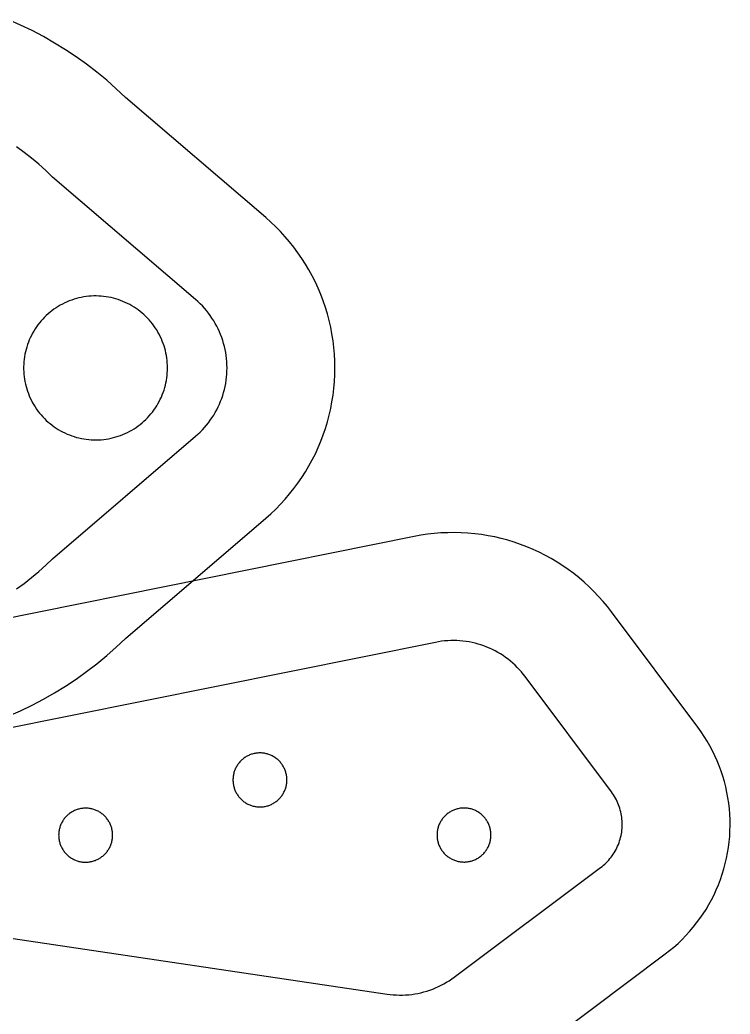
# Model space of a CAD drawing. Header units: millimetres. Extents: x 586 to 986, y -25 to 475.
# Drawn here: x 724.2 to 763.7, y 59.3 to 114.6 of the extents above; entities that cross this region are included whole.
import ezdxf

# ---------------------------------------------------------------- set-up
doc = ezdxf.new("R2010")
doc.units = ezdxf.units.MM
doc.header["$MEASUREMENT"] = 0
doc.layers.add('auxiliares', color=4, linetype='Continuous', true_color=0x00ffff)
doc.layers.add('corte', color=1, linetype='Continuous', true_color=0xff0000)

msp = doc.modelspace()

# ---------------------------------------------------------------- linework, layer by layer
at = {"layer": 'auxiliares'}
for p, q in [((724.257, 114.293), (723.606, 114.582)), ((724.898, 113.983), (724.257, 114.293)), ((725.529, 113.65), (724.898, 113.983)), ((726.147, 113.297), (725.529, 113.65)), ((726.754, 112.923), (726.147, 113.297)), ((727.347, 112.528), (726.754, 112.923)), ((727.927, 112.114), (727.347, 112.528)), ((728.492, 111.68), (727.927, 112.114)), ((729.042, 111.228), (728.492, 111.68)), ((729.577, 110.756), (729.042, 111.228)), ((730.095, 110.267), (729.577, 110.756)), ((737.888, 103.598), (730.095, 110.267)), ((738.172, 103.346), (737.888, 103.598)), ((738.447, 103.085), (738.172, 103.346)), ((738.713, 102.814), (738.447, 103.085)), ((738.97, 102.534), (738.713, 102.814)), ((739.216, 102.246), (738.97, 102.534)), ((739.453, 101.949), (739.216, 102.246)), ((739.679, 101.644), (739.453, 101.949)), ((739.895, 101.331), (739.679, 101.644)), ((740.1, 101.012), (739.895, 101.331)), ((740.293, 100.685), (740.1, 101.012)), ((740.476, 100.352), (740.293, 100.685)), ((740.646, 100.013), (740.476, 100.352)), ((740.805, 99.668), (740.646, 100.013)), ((740.952, 99.318), (740.805, 99.668)), ((741.086, 98.963), (740.952, 99.318)), ((741.209, 98.603), (741.086, 98.963)), ((741.318, 98.24), (741.209, 98.603)), ((741.416, 97.873), (741.318, 98.24)), ((741.5, 97.503), (741.416, 97.873)), ((741.572, 97.13), (741.5, 97.503)), ((741.63, 96.755), (741.572, 97.13)), ((741.676, 96.378), (741.63, 96.755)), ((741.709, 96), (741.676, 96.378)), ((741.729, 95.62), (741.709, 96)), ((741.735, 95.241), (741.729, 95.62)), ((741.729, 94.861), (741.735, 95.241)), ((741.676, 94.104), (741.709, 94.482)), ((741.709, 94.482), (741.729, 94.861)), ((741.63, 93.727), (741.676, 94.104)), ((741.572, 93.352), (741.63, 93.727)), ((741.416, 92.609), (741.5, 92.979)), ((741.5, 92.979), (741.572, 93.352)), ((741.318, 92.242), (741.416, 92.609)), ((741.086, 91.519), (741.209, 91.878)), ((741.209, 91.878), (741.318, 92.242)), ((740.805, 90.814), (740.952, 91.164)), ((740.952, 91.164), (741.086, 91.519)), ((740.646, 90.469), (740.805, 90.814)), ((740.293, 89.797), (740.476, 90.13)), ((740.476, 90.13), (740.646, 90.469)), ((740.1, 89.47), (740.293, 89.797)), ((739.679, 88.838), (739.895, 89.15)), ((739.895, 89.15), (740.1, 89.47)), ((739.216, 88.236), (739.453, 88.533)), ((739.453, 88.533), (739.679, 88.838)), ((738.713, 87.668), (738.97, 87.948)), ((738.97, 87.948), (739.216, 88.236)), ((738.172, 87.135), (738.447, 87.397)), ((738.447, 87.397), (738.713, 87.668)), ((730.095, 80.214), (737.888, 86.884)), ((737.888, 86.884), (738.172, 87.135)), ((746.145, 85.874), (718.705, 80.354)), ((746.514, 85.942), (746.145, 85.874)), ((746.885, 85.997), (746.514, 85.942)), ((747.259, 86.039), (746.885, 85.997)), ((747.633, 86.069), (747.259, 86.039)), ((748.008, 86.086), (747.633, 86.069)), ((748.384, 86.09), (748.008, 86.086)), ((748.759, 86.081), (748.384, 86.09)), ((749.134, 86.059), (748.759, 86.081)), ((749.508, 86.025), (749.134, 86.059)), ((749.881, 85.978), (749.508, 86.025)), ((750.252, 85.918), (749.881, 85.978)), ((750.62, 85.846), (750.252, 85.918)), ((750.986, 85.761), (750.62, 85.846)), ((751.349, 85.663), (750.986, 85.761)), ((751.708, 85.553), (751.349, 85.663)), ((752.063, 85.431), (751.708, 85.553)), ((752.414, 85.297), (752.063, 85.431)), ((752.76, 85.152), (752.414, 85.297)), ((753.101, 84.994), (752.76, 85.152)), ((753.436, 84.825), (753.101, 84.994)), ((753.766, 84.644), (753.436, 84.825)), ((754.089, 84.452), (753.766, 84.644)), ((754.405, 84.25), (754.089, 84.452)), ((754.714, 84.037), (754.405, 84.25)), ((755.016, 83.813), (754.714, 84.037)), ((755.31, 83.579), (755.016, 83.813)), ((755.595, 83.335), (755.31, 83.579)), ((755.873, 83.082), (755.595, 83.335)), ((756.141, 82.819), (755.873, 83.082)), ((756.4, 82.547), (756.141, 82.819)), ((756.65, 82.267), (756.4, 82.547)), ((756.89, 81.978), (756.65, 82.267)), ((757.12, 81.682), (756.89, 81.978)), ((761.918, 75.272), (757.12, 81.682)), ((729.577, 79.725), (730.095, 80.214)), ((729.042, 79.254), (729.577, 79.725)), ((728.492, 78.801), (729.042, 79.254)), ((727.927, 78.368), (728.492, 78.801)), ((726.754, 77.559), (727.347, 77.953)), ((727.347, 77.953), (727.927, 78.368)), ((726.147, 77.185), (726.754, 77.559)), ((724.898, 76.499), (725.529, 76.831)), ((725.529, 76.831), (726.147, 77.185)), ((724.257, 76.189), (724.898, 76.499)), ((723.606, 75.9), (724.257, 76.189)), ((762.098, 75.023), (761.918, 75.272)), ((762.269, 74.768), (762.098, 75.023)), ((762.432, 74.507), (762.269, 74.768)), ((762.585, 74.241), (762.432, 74.507)), ((762.729, 73.97), (762.585, 74.241)), ((762.864, 73.693), (762.729, 73.97)), ((762.99, 73.413), (762.864, 73.693)), ((763.106, 73.128), (762.99, 73.413)), ((763.212, 72.84), (763.106, 73.128)), ((763.308, 72.548), (763.212, 72.84)), ((763.394, 72.253), (763.308, 72.548)), ((763.47, 71.955), (763.394, 72.253)), ((763.536, 71.655), (763.47, 71.955)), ((763.591, 71.353), (763.536, 71.655)), ((763.636, 71.049), (763.591, 71.353)), ((763.671, 70.743), (763.636, 71.049)), ((763.695, 70.437), (763.671, 70.743)), ((763.709, 70.13), (763.695, 70.437)), ((763.705, 69.515), (763.712, 69.823)), ((763.712, 69.823), (763.709, 70.13)), ((763.659, 68.903), (763.688, 69.209)), ((763.688, 69.209), (763.705, 69.515)), ((763.572, 68.294), (763.621, 68.598)), ((763.621, 68.598), (763.659, 68.903)), ((763.443, 67.693), (763.513, 67.993)), ((763.513, 67.993), (763.572, 68.294)), ((763.363, 67.397), (763.443, 67.693)), ((763.174, 66.812), (763.274, 67.103)), ((763.274, 67.103), (763.363, 67.397)), ((762.945, 66.242), (763.064, 66.525)), ((763.064, 66.525), (763.174, 66.812)), ((762.677, 65.688), (762.816, 65.963)), ((762.816, 65.963), (762.945, 66.242)), ((762.373, 65.155), (762.53, 65.419)), ((762.53, 65.419), (762.677, 65.688)), ((761.85, 64.396), (762.033, 64.643)), ((762.033, 64.643), (762.207, 64.896)), ((762.207, 64.896), (762.373, 65.155)), ((761.459, 63.922), (761.658, 64.156)), ((761.658, 64.156), (761.85, 64.396)), ((761.036, 63.475), (761.251, 63.695)), ((761.251, 63.695), (761.459, 63.922)), ((760.348, 62.862), (760.585, 63.059)), ((760.585, 63.059), (760.814, 63.263)), ((760.814, 63.263), (761.036, 63.475)), ((751.968, 56.583), (760.106, 62.674)), ((760.106, 62.674), (760.348, 62.862))]:
    msp.add_line(p, q, dxfattribs=at)
at = {"layer": 'corte', "linetype": 'Continuous', "lineweight": 25}
for p, q in [((724.458, 107.216), (724.036, 107.523)), ((724.869, 106.895), (724.458, 107.216)), ((725.269, 106.559), (724.869, 106.895)), ((725.656, 106.21), (725.269, 106.559)), ((726.032, 105.847), (725.656, 106.21)), ((733.986, 99.04), (726.032, 105.847)), ((726.837, 98.912), (726.711, 98.855)), ((726.965, 98.965), (726.837, 98.912)), ((727.096, 99.013), (726.965, 98.965)), ((727.227, 99.057), (727.096, 99.013)), ((727.36, 99.097), (727.227, 99.057)), ((727.495, 99.131), (727.36, 99.097)), ((727.631, 99.161), (727.495, 99.131)), ((727.767, 99.186), (727.631, 99.161)), ((727.904, 99.207), (727.767, 99.186)), ((728.042, 99.223), (727.904, 99.207)), ((728.181, 99.233), (728.042, 99.223)), ((728.319, 99.239), (728.181, 99.233)), ((728.458, 99.241), (728.319, 99.239)), ((728.597, 99.237), (728.458, 99.241)), ((728.736, 99.229), (728.597, 99.237)), ((728.874, 99.216), (728.736, 99.229)), ((729.012, 99.198), (728.874, 99.216)), ((729.149, 99.175), (729.012, 99.198)), ((729.285, 99.147), (729.149, 99.175)), ((729.42, 99.115), (729.285, 99.147)), ((729.554, 99.078), (729.42, 99.115)), ((729.686, 99.037), (729.554, 99.078)), ((729.817, 98.991), (729.686, 99.037)), ((729.946, 98.94), (729.817, 98.991)), ((730.074, 98.885), (729.946, 98.94)), ((734.115, 98.925), (733.986, 99.04)), ((734.241, 98.806), (734.115, 98.925)), ((726, 98.422), (725.891, 98.336)), ((726.112, 98.504), (726, 98.422)), ((726.227, 98.583), (726.112, 98.504)), ((726.344, 98.657), (726.227, 98.583)), ((726.464, 98.727), (726.344, 98.657)), ((726.586, 98.793), (726.464, 98.727)), ((726.711, 98.855), (726.586, 98.793)), ((730.199, 98.826), (730.074, 98.885)), ((730.323, 98.762), (730.199, 98.826)), ((730.444, 98.694), (730.323, 98.762)), ((730.562, 98.622), (730.444, 98.694)), ((730.678, 98.546), (730.562, 98.622)), ((730.792, 98.465), (730.678, 98.546)), ((730.902, 98.381), (730.792, 98.465)), ((731.01, 98.293), (730.902, 98.381)), ((734.362, 98.683), (734.241, 98.806)), ((734.478, 98.556), (734.362, 98.683)), ((734.59, 98.425), (734.478, 98.556)), ((734.698, 98.29), (734.59, 98.425)), ((725.395, 97.852), (725.306, 97.745)), ((725.487, 97.956), (725.395, 97.852)), ((725.583, 98.056), (725.487, 97.956)), ((725.683, 98.153), (725.583, 98.056)), ((725.785, 98.246), (725.683, 98.153)), ((725.891, 98.336), (725.785, 98.246)), ((731.114, 98.202), (731.01, 98.293)), ((731.215, 98.107), (731.114, 98.202)), ((731.313, 98.008), (731.215, 98.107)), ((731.407, 97.906), (731.313, 98.008)), ((731.498, 97.801), (731.407, 97.906)), ((731.585, 97.693), (731.498, 97.801)), ((734.801, 98.151), (734.698, 98.29)), ((734.899, 98.009), (734.801, 98.151)), ((734.992, 97.864), (734.899, 98.009)), ((735.08, 97.716), (734.992, 97.864)), ((724.989, 97.29), (724.92, 97.169)), ((725.063, 97.408), (724.989, 97.29)), ((725.14, 97.523), (725.063, 97.408)), ((725.221, 97.636), (725.14, 97.523)), ((725.306, 97.745), (725.221, 97.636)), ((731.668, 97.582), (731.585, 97.693)), ((731.748, 97.468), (731.668, 97.582)), ((731.823, 97.351), (731.748, 97.468)), ((731.894, 97.232), (731.823, 97.351)), ((735.163, 97.564), (735.08, 97.716)), ((735.24, 97.41), (735.163, 97.564)), ((735.312, 97.253), (735.24, 97.41)), ((735.379, 97.094), (735.312, 97.253)), ((724.739, 96.794), (724.687, 96.666)), ((724.795, 96.921), (724.739, 96.794)), ((724.856, 97.046), (724.795, 96.921)), ((724.92, 97.169), (724.856, 97.046)), ((731.961, 97.11), (731.894, 97.232)), ((732.024, 96.987), (731.961, 97.11)), ((732.082, 96.861), (732.024, 96.987)), ((732.136, 96.733), (732.082, 96.861)), ((732.186, 96.603), (732.136, 96.733)), ((735.44, 96.933), (735.379, 97.094)), ((735.496, 96.769), (735.44, 96.933)), ((735.546, 96.604), (735.496, 96.769)), ((724.526, 96.134), (724.497, 95.999)), ((724.559, 96.269), (724.526, 96.134)), ((724.597, 96.403), (724.559, 96.269)), ((724.64, 96.535), (724.597, 96.403)), ((724.687, 96.666), (724.64, 96.535)), ((732.231, 96.472), (732.186, 96.603)), ((732.271, 96.339), (732.231, 96.472)), ((732.307, 96.205), (732.271, 96.339)), ((732.338, 96.069), (732.307, 96.205)), ((735.59, 96.437), (735.546, 96.604)), ((735.628, 96.269), (735.59, 96.437)), ((735.661, 96.1), (735.628, 96.269)), ((724.44, 95.586), (724.43, 95.448)), ((724.454, 95.724), (724.44, 95.586)), ((724.473, 95.862), (724.454, 95.724)), ((724.497, 95.999), (724.473, 95.862)), ((732.365, 95.933), (732.338, 96.069)), ((732.386, 95.796), (732.365, 95.933)), ((732.403, 95.658), (732.386, 95.796)), ((732.415, 95.52), (732.403, 95.658)), ((735.688, 95.929), (735.661, 96.1)), ((735.708, 95.758), (735.688, 95.929)), ((735.723, 95.586), (735.708, 95.758)), ((735.732, 95.413), (735.723, 95.586)), ((724.43, 95.448), (724.426, 95.309)), ((724.426, 95.309), (724.426, 95.17)), ((724.426, 95.17), (724.43, 95.031)), ((724.43, 95.031), (724.44, 94.893)), ((732.422, 95.381), (732.415, 95.52)), ((732.415, 94.965), (732.423, 95.103)), ((732.425, 95.242), (732.422, 95.381)), ((732.423, 95.103), (732.425, 95.242)), ((735.723, 94.896), (735.732, 95.068)), ((735.735, 95.241), (735.732, 95.413)), ((735.732, 95.068), (735.735, 95.241)), ((724.44, 94.893), (724.455, 94.755)), ((724.455, 94.755), (724.474, 94.617)), ((724.474, 94.617), (724.498, 94.48)), ((724.498, 94.48), (724.527, 94.345)), ((732.339, 94.415), (732.365, 94.551)), ((732.365, 94.551), (732.387, 94.689)), ((732.387, 94.689), (732.403, 94.826)), ((732.403, 94.826), (732.415, 94.965)), ((735.661, 94.382), (735.688, 94.553)), ((735.688, 94.553), (735.708, 94.724)), ((735.708, 94.724), (735.723, 94.896)), ((724.527, 94.345), (724.56, 94.21)), ((724.56, 94.21), (724.598, 94.076)), ((724.598, 94.076), (724.641, 93.944)), ((724.641, 93.944), (724.688, 93.814)), ((732.187, 93.881), (732.232, 94.013)), ((732.232, 94.013), (732.272, 94.146)), ((732.272, 94.146), (732.308, 94.28)), ((732.308, 94.28), (732.339, 94.415)), ((735.546, 93.878), (735.59, 94.044)), ((735.59, 94.044), (735.628, 94.213)), ((735.628, 94.213), (735.661, 94.382)), ((724.688, 93.814), (724.74, 93.685)), ((724.74, 93.685), (724.796, 93.558)), ((724.796, 93.558), (724.857, 93.433)), ((724.857, 93.433), (724.922, 93.31)), ((731.895, 93.252), (731.962, 93.374)), ((731.962, 93.374), (732.025, 93.498)), ((732.025, 93.498), (732.083, 93.624)), ((732.083, 93.624), (732.137, 93.752)), ((732.137, 93.752), (732.187, 93.881)), ((735.312, 93.229), (735.379, 93.388)), ((735.379, 93.388), (735.44, 93.549)), ((735.44, 93.549), (735.496, 93.712)), ((735.496, 93.712), (735.546, 93.878)), ((724.922, 93.31), (724.991, 93.19)), ((724.991, 93.19), (725.064, 93.072)), ((725.064, 93.072), (725.141, 92.957)), ((725.141, 92.957), (725.223, 92.844)), ((725.223, 92.844), (725.308, 92.734)), ((731.587, 92.791), (731.67, 92.902)), ((731.67, 92.902), (731.749, 93.016)), ((731.749, 93.016), (731.824, 93.133)), ((731.824, 93.133), (731.895, 93.252)), ((735.08, 92.766), (735.163, 92.918)), ((735.163, 92.918), (735.24, 93.072)), ((735.24, 93.072), (735.312, 93.229)), ((725.308, 92.734), (725.397, 92.628)), ((725.397, 92.628), (725.489, 92.524)), ((725.489, 92.524), (725.585, 92.424)), ((725.585, 92.424), (725.685, 92.327)), ((725.685, 92.327), (725.787, 92.234)), ((731.012, 92.19), (731.116, 92.282)), ((731.116, 92.282), (731.217, 92.377)), ((731.217, 92.377), (731.315, 92.475)), ((731.315, 92.475), (731.409, 92.577)), ((731.409, 92.577), (731.5, 92.683)), ((731.5, 92.683), (731.587, 92.791)), ((734.698, 92.192), (734.801, 92.33)), ((734.801, 92.33), (734.899, 92.472)), ((734.899, 92.472), (734.992, 92.618)), ((734.992, 92.618), (735.08, 92.766)), ((725.787, 92.234), (725.893, 92.144)), ((725.893, 92.144), (726.002, 92.058)), ((726.002, 92.058), (726.114, 91.976)), ((726.114, 91.976), (726.229, 91.897)), ((726.229, 91.897), (726.346, 91.823)), ((726.346, 91.823), (726.466, 91.753)), ((726.466, 91.753), (726.589, 91.687)), ((730.202, 91.657), (730.325, 91.721)), ((730.325, 91.721), (730.446, 91.789)), ((730.446, 91.789), (730.565, 91.861)), ((730.565, 91.861), (730.681, 91.938)), ((730.681, 91.938), (730.794, 92.018)), ((730.794, 92.018), (730.904, 92.102)), ((730.904, 92.102), (731.012, 92.19)), ((734.241, 91.675), (734.362, 91.799)), ((734.362, 91.799), (734.478, 91.926)), ((734.478, 91.926), (734.59, 92.057)), ((734.59, 92.057), (734.698, 92.192)), ((726.032, 84.634), (733.986, 91.442)), ((726.589, 91.687), (726.713, 91.626)), ((726.713, 91.626), (726.839, 91.568)), ((726.839, 91.568), (726.968, 91.516)), ((726.968, 91.516), (727.098, 91.467)), ((727.098, 91.467), (727.23, 91.424)), ((727.23, 91.424), (727.363, 91.384)), ((727.363, 91.384), (727.498, 91.35)), ((727.498, 91.35), (727.633, 91.32)), ((727.633, 91.32), (727.77, 91.295)), ((727.77, 91.295), (727.907, 91.275)), ((727.907, 91.275), (728.045, 91.259)), ((728.045, 91.259), (728.183, 91.248)), ((728.183, 91.248), (728.322, 91.242)), ((728.322, 91.242), (728.461, 91.241)), ((728.461, 91.241), (728.6, 91.245)), ((728.6, 91.245), (728.738, 91.253)), ((728.738, 91.253), (728.877, 91.266)), ((728.877, 91.266), (729.014, 91.285)), ((729.014, 91.285), (729.151, 91.307)), ((729.151, 91.307), (729.287, 91.335)), ((729.287, 91.335), (729.422, 91.367)), ((729.422, 91.367), (729.556, 91.404)), ((729.556, 91.404), (729.689, 91.446)), ((729.689, 91.446), (729.82, 91.492)), ((729.82, 91.492), (729.949, 91.543)), ((729.949, 91.543), (730.076, 91.598)), ((730.076, 91.598), (730.202, 91.657)), ((733.986, 91.442), (734.115, 91.557)), ((734.115, 91.557), (734.241, 91.675)), ((725.656, 84.272), (726.032, 84.634)), ((725.269, 83.923), (725.656, 84.272)), ((724.458, 83.266), (724.869, 83.587)), ((724.869, 83.587), (725.269, 83.923)), ((724.036, 82.959), (724.458, 83.266)), ((747.328, 79.992), (719.888, 74.471)), ((747.496, 80.023), (747.328, 79.992)), ((747.665, 80.048), (747.496, 80.023)), ((747.834, 80.067), (747.665, 80.048)), ((748.005, 80.08), (747.834, 80.067)), ((748.175, 80.088), (748.005, 80.08)), ((748.346, 80.09), (748.175, 80.088)), ((748.516, 80.086), (748.346, 80.09)), ((748.687, 80.076), (748.516, 80.086)), ((748.857, 80.06), (748.687, 80.076)), ((749.026, 80.039), (748.857, 80.06)), ((749.195, 80.012), (749.026, 80.039)), ((749.362, 79.979), (749.195, 80.012)), ((749.529, 79.94), (749.362, 79.979)), ((749.693, 79.896), (749.529, 79.94)), ((749.857, 79.846), (749.693, 79.896)), ((750.018, 79.791), (749.857, 79.846)), ((750.178, 79.73), (750.018, 79.791)), ((750.335, 79.663), (750.178, 79.73)), ((750.49, 79.592), (750.335, 79.663)), ((750.642, 79.515), (750.49, 79.592)), ((750.792, 79.433), (750.642, 79.515)), ((750.939, 79.346), (750.792, 79.433)), ((751.083, 79.254), (750.939, 79.346)), ((751.223, 79.157), (751.083, 79.254)), ((751.36, 79.055), (751.223, 79.157)), ((751.494, 78.949), (751.36, 79.055)), ((751.624, 78.838), (751.494, 78.949)), ((751.75, 78.723), (751.624, 78.838)), ((751.872, 78.603), (751.75, 78.723)), ((751.99, 78.48), (751.872, 78.603)), ((752.103, 78.352), (751.99, 78.48)), ((752.212, 78.221), (752.103, 78.352)), ((752.317, 78.086), (752.212, 78.221)), ((757.114, 71.677), (752.317, 78.086)), ((736.595, 73.49), (736.556, 73.455)), ((736.635, 73.523), (736.595, 73.49)), ((736.677, 73.554), (736.635, 73.523)), ((736.719, 73.584), (736.677, 73.554)), ((736.763, 73.613), (736.719, 73.584)), ((736.807, 73.64), (736.763, 73.613)), ((736.852, 73.666), (736.807, 73.64)), ((736.899, 73.69), (736.852, 73.666)), ((736.946, 73.712), (736.899, 73.69)), ((736.993, 73.733), (736.946, 73.712)), ((737.042, 73.752), (736.993, 73.733)), ((737.091, 73.769), (737.042, 73.752)), ((737.141, 73.784), (737.091, 73.769)), ((737.191, 73.798), (737.141, 73.784)), ((737.242, 73.81), (737.191, 73.798)), ((737.293, 73.821), (737.242, 73.81)), ((737.344, 73.829), (737.293, 73.821)), ((737.396, 73.836), (737.344, 73.829)), ((737.447, 73.841), (737.396, 73.836)), ((737.499, 73.844), (737.447, 73.841)), ((737.551, 73.846), (737.499, 73.844)), ((737.604, 73.845), (737.551, 73.846)), ((737.656, 73.843), (737.604, 73.845)), ((737.707, 73.839), (737.656, 73.843)), ((737.759, 73.833), (737.707, 73.839)), ((737.811, 73.825), (737.759, 73.833)), ((737.862, 73.816), (737.811, 73.825)), ((737.913, 73.805), (737.862, 73.816)), ((737.963, 73.792), (737.913, 73.805)), ((738.013, 73.777), (737.963, 73.792)), ((738.063, 73.761), (738.013, 73.777)), ((738.111, 73.743), (738.063, 73.761)), ((738.16, 73.723), (738.111, 73.743)), ((738.207, 73.701), (738.16, 73.723)), ((738.254, 73.678), (738.207, 73.701)), ((738.299, 73.654), (738.254, 73.678)), ((738.344, 73.627), (738.299, 73.654)), ((738.388, 73.599), (738.344, 73.627)), ((738.431, 73.57), (738.388, 73.599)), ((738.473, 73.539), (738.431, 73.57)), ((738.514, 73.507), (738.473, 73.539)), ((738.554, 73.473), (738.514, 73.507)), ((736.193, 72.952), (736.173, 72.904)), ((736.215, 72.999), (736.193, 72.952)), ((736.238, 73.046), (736.215, 72.999)), ((736.264, 73.092), (736.238, 73.046)), ((736.29, 73.136), (736.264, 73.092)), ((736.318, 73.18), (736.29, 73.136)), ((736.348, 73.223), (736.318, 73.18)), ((736.379, 73.264), (736.348, 73.223)), ((736.412, 73.305), (736.379, 73.264)), ((736.446, 73.345), (736.412, 73.305)), ((736.481, 73.383), (736.446, 73.345)), ((736.518, 73.42), (736.481, 73.383)), ((736.556, 73.455), (736.518, 73.42)), ((738.593, 73.438), (738.554, 73.473)), ((738.63, 73.402), (738.593, 73.438)), ((738.666, 73.365), (738.63, 73.402)), ((738.701, 73.326), (738.666, 73.365)), ((738.734, 73.286), (738.701, 73.326)), ((738.766, 73.245), (738.734, 73.286)), ((738.796, 73.202), (738.766, 73.245)), ((738.825, 73.159), (738.796, 73.202)), ((738.853, 73.115), (738.825, 73.159)), ((738.879, 73.07), (738.853, 73.115)), ((738.903, 73.024), (738.879, 73.07)), ((738.926, 72.977), (738.903, 73.024)), ((738.947, 72.929), (738.926, 72.977)), ((736.066, 72.397), (736.065, 72.345)), ((736.069, 72.449), (736.066, 72.397)), ((736.073, 72.501), (736.069, 72.449)), ((736.079, 72.553), (736.073, 72.501)), ((736.087, 72.604), (736.079, 72.553)), ((736.097, 72.655), (736.087, 72.604)), ((736.109, 72.706), (736.097, 72.655)), ((736.122, 72.756), (736.109, 72.706)), ((736.137, 72.806), (736.122, 72.756)), ((736.154, 72.856), (736.137, 72.806)), ((736.173, 72.904), (736.154, 72.856)), ((738.966, 72.881), (738.947, 72.929)), ((738.984, 72.832), (738.966, 72.881)), ((739, 72.782), (738.984, 72.832)), ((739.014, 72.732), (739, 72.782)), ((739.027, 72.682), (739.014, 72.732)), ((739.038, 72.631), (739.027, 72.682)), ((739.047, 72.58), (739.038, 72.631)), ((739.054, 72.528), (739.047, 72.58)), ((739.059, 72.476), (739.054, 72.528)), ((739.063, 72.424), (739.059, 72.476)), ((739.065, 72.372), (739.063, 72.424)), ((736.065, 72.345), (736.066, 72.293)), ((736.066, 72.293), (736.069, 72.241)), ((736.069, 72.241), (736.073, 72.189)), ((736.073, 72.189), (736.079, 72.138)), ((736.079, 72.138), (736.088, 72.086)), ((736.088, 72.086), (736.097, 72.035)), ((736.097, 72.035), (736.109, 71.984)), ((736.109, 71.984), (736.123, 71.934)), ((736.123, 71.934), (736.138, 71.884)), ((736.138, 71.884), (736.155, 71.835)), ((736.155, 71.835), (736.173, 71.786)), ((738.967, 71.811), (738.984, 71.86)), ((738.984, 71.86), (739, 71.91)), ((739, 71.91), (739.015, 71.96)), ((739.015, 71.96), (739.027, 72.011)), ((739.027, 72.011), (739.038, 72.062)), ((739.038, 72.062), (739.047, 72.113)), ((739.047, 72.113), (739.054, 72.164)), ((739.054, 72.164), (739.059, 72.216)), ((739.059, 72.216), (739.063, 72.268)), ((739.063, 72.268), (739.065, 72.32)), ((739.065, 72.32), (739.065, 72.372)), ((736.173, 71.786), (736.193, 71.738)), ((736.193, 71.738), (736.215, 71.691)), ((736.215, 71.691), (736.239, 71.645)), ((736.239, 71.645), (736.264, 71.599)), ((736.264, 71.599), (736.291, 71.554)), ((736.291, 71.554), (736.319, 71.511)), ((736.319, 71.511), (736.349, 71.468)), ((736.349, 71.468), (736.38, 71.426)), ((736.38, 71.426), (736.412, 71.386)), ((736.412, 71.386), (736.447, 71.346)), ((736.447, 71.346), (736.482, 71.308)), ((736.482, 71.308), (736.519, 71.271)), ((738.593, 71.254), (738.631, 71.29)), ((738.631, 71.29), (738.667, 71.328)), ((738.667, 71.328), (738.701, 71.366)), ((738.701, 71.366), (738.735, 71.406)), ((738.735, 71.406), (738.766, 71.448)), ((738.766, 71.448), (738.797, 71.49)), ((738.797, 71.49), (738.826, 71.533)), ((738.826, 71.533), (738.853, 71.577)), ((738.853, 71.577), (738.879, 71.623)), ((738.879, 71.623), (738.903, 71.669)), ((738.903, 71.669), (738.926, 71.715)), ((738.926, 71.715), (738.947, 71.763)), ((738.947, 71.763), (738.967, 71.811)), ((757.174, 71.594), (757.114, 71.677)), ((757.231, 71.509), (757.174, 71.594)), ((757.286, 71.422), (757.231, 71.509)), ((757.337, 71.333), (757.286, 71.422)), ((757.385, 71.243), (757.337, 71.333)), ((727.498, 70.728), (727.448, 70.714)), ((727.549, 70.74), (727.498, 70.728)), ((727.6, 70.75), (727.549, 70.74)), ((727.651, 70.759), (727.6, 70.75)), ((727.703, 70.765), (727.651, 70.759)), ((727.754, 70.77), (727.703, 70.765)), ((727.806, 70.774), (727.754, 70.77)), ((727.858, 70.775), (727.806, 70.774)), ((727.911, 70.775), (727.858, 70.775)), ((727.963, 70.772), (727.911, 70.775)), ((728.014, 70.768), (727.963, 70.772)), ((728.066, 70.762), (728.014, 70.768)), ((728.118, 70.755), (728.066, 70.762)), ((728.169, 70.745), (728.118, 70.755)), ((728.22, 70.734), (728.169, 70.745)), ((728.27, 70.721), (728.22, 70.734)), ((728.32, 70.707), (728.27, 70.721)), ((736.519, 71.271), (736.556, 71.235)), ((736.556, 71.235), (736.596, 71.201)), ((736.596, 71.201), (736.636, 71.168)), ((736.636, 71.168), (736.677, 71.136)), ((736.677, 71.136), (736.72, 71.106)), ((736.72, 71.106), (736.763, 71.078)), ((736.763, 71.078), (736.808, 71.051)), ((736.808, 71.051), (736.853, 71.025)), ((736.853, 71.025), (736.9, 71.001)), ((736.9, 71.001), (736.947, 70.979)), ((736.947, 70.979), (736.994, 70.958)), ((736.994, 70.958), (737.043, 70.939)), ((737.043, 70.939), (737.092, 70.922)), ((737.092, 70.922), (737.142, 70.907)), ((737.142, 70.907), (737.192, 70.893)), ((737.192, 70.893), (737.243, 70.881)), ((737.243, 70.881), (737.294, 70.87)), ((737.294, 70.87), (737.345, 70.862)), ((737.345, 70.862), (737.397, 70.855)), ((737.397, 70.855), (737.448, 70.85)), ((737.448, 70.85), (737.5, 70.847)), ((737.5, 70.847), (737.552, 70.846)), ((737.552, 70.846), (737.604, 70.846)), ((737.604, 70.846), (737.657, 70.848)), ((737.657, 70.848), (737.708, 70.853)), ((737.708, 70.853), (737.76, 70.858)), ((737.76, 70.858), (737.812, 70.866)), ((737.812, 70.866), (737.863, 70.876)), ((737.863, 70.876), (737.914, 70.887)), ((737.914, 70.887), (737.964, 70.9)), ((737.964, 70.9), (738.014, 70.915)), ((738.014, 70.915), (738.063, 70.931)), ((738.063, 70.931), (738.112, 70.949)), ((738.112, 70.949), (738.16, 70.969)), ((738.16, 70.969), (738.208, 70.99)), ((738.208, 70.99), (738.254, 71.014)), ((738.254, 71.014), (738.3, 71.038)), ((738.3, 71.038), (738.345, 71.065)), ((738.345, 71.065), (738.389, 71.092)), ((738.389, 71.092), (738.432, 71.122)), ((738.432, 71.122), (738.474, 71.153)), ((738.474, 71.153), (738.515, 71.185)), ((738.515, 71.185), (738.555, 71.219)), ((738.555, 71.219), (738.593, 71.254)), ((748.488, 70.723), (748.438, 70.708)), ((748.538, 70.737), (748.488, 70.723)), ((748.589, 70.749), (748.538, 70.737)), ((748.64, 70.76), (748.589, 70.749)), ((748.691, 70.768), (748.64, 70.76)), ((748.743, 70.775), (748.691, 70.768)), ((748.794, 70.78), (748.743, 70.775)), ((748.846, 70.783), (748.794, 70.78)), ((748.898, 70.785), (748.846, 70.783)), ((748.951, 70.784), (748.898, 70.785)), ((749.003, 70.782), (748.951, 70.784)), ((749.054, 70.778), (749.003, 70.782)), ((749.106, 70.772), (749.054, 70.778)), ((749.158, 70.764), (749.106, 70.772)), ((749.209, 70.755), (749.158, 70.764)), ((749.26, 70.744), (749.209, 70.755)), ((749.31, 70.731), (749.26, 70.744)), ((749.36, 70.716), (749.31, 70.731)), ((757.43, 71.151), (757.385, 71.243)), ((757.472, 71.057), (757.43, 71.151)), ((757.51, 70.962), (757.472, 71.057)), ((757.546, 70.866), (757.51, 70.962)), ((757.578, 70.769), (757.546, 70.866)), ((757.606, 70.67), (757.578, 70.769)), ((726.686, 70.194), (726.655, 70.152)), ((726.719, 70.234), (726.686, 70.194)), ((726.753, 70.274), (726.719, 70.234)), ((726.788, 70.312), (726.753, 70.274)), ((726.825, 70.349), (726.788, 70.312)), ((726.863, 70.385), (726.825, 70.349)), ((726.902, 70.419), (726.863, 70.385)), ((726.942, 70.452), (726.902, 70.419)), ((726.984, 70.484), (726.942, 70.452)), ((727.026, 70.514), (726.984, 70.484)), ((727.07, 70.542), (727.026, 70.514)), ((727.114, 70.569), (727.07, 70.542)), ((727.159, 70.595), (727.114, 70.569)), ((727.206, 70.619), (727.159, 70.595)), ((727.253, 70.641), (727.206, 70.619)), ((727.301, 70.662), (727.253, 70.641)), ((727.349, 70.681), (727.301, 70.662)), ((727.398, 70.698), (727.349, 70.681)), ((727.448, 70.714), (727.398, 70.698)), ((728.37, 70.69), (728.32, 70.707)), ((728.418, 70.672), (728.37, 70.69)), ((728.467, 70.652), (728.418, 70.672)), ((728.514, 70.631), (728.467, 70.652)), ((728.561, 70.608), (728.514, 70.631)), ((728.606, 70.583), (728.561, 70.608)), ((728.651, 70.557), (728.606, 70.583)), ((728.695, 70.529), (728.651, 70.557)), ((728.738, 70.499), (728.695, 70.529)), ((728.78, 70.469), (728.738, 70.499)), ((728.821, 70.436), (728.78, 70.469)), ((728.861, 70.403), (728.821, 70.436)), ((728.9, 70.368), (728.861, 70.403)), ((728.937, 70.331), (728.9, 70.368)), ((728.973, 70.294), (728.937, 70.331)), ((729.008, 70.255), (728.973, 70.294)), ((729.041, 70.215), (729.008, 70.255)), ((729.073, 70.174), (729.041, 70.215)), ((729.103, 70.132), (729.073, 70.174)), ((747.726, 70.203), (747.695, 70.162)), ((747.759, 70.244), (747.726, 70.203)), ((747.793, 70.284), (747.759, 70.244)), ((747.828, 70.322), (747.793, 70.284)), ((747.865, 70.359), (747.828, 70.322)), ((747.903, 70.394), (747.865, 70.359)), ((747.942, 70.429), (747.903, 70.394)), ((747.982, 70.462), (747.942, 70.429)), ((748.024, 70.493), (747.982, 70.462)), ((748.066, 70.523), (748.024, 70.493)), ((748.11, 70.552), (748.066, 70.523)), ((748.154, 70.579), (748.11, 70.552)), ((748.199, 70.605), (748.154, 70.579)), ((748.246, 70.629), (748.199, 70.605)), ((748.293, 70.651), (748.246, 70.629)), ((748.341, 70.672), (748.293, 70.651)), ((748.389, 70.691), (748.341, 70.672)), ((748.438, 70.708), (748.389, 70.691)), ((749.41, 70.7), (749.36, 70.716)), ((749.458, 70.682), (749.41, 70.7)), ((749.507, 70.662), (749.458, 70.682)), ((749.554, 70.64), (749.507, 70.662)), ((749.601, 70.617), (749.554, 70.64)), ((749.646, 70.593), (749.601, 70.617)), ((749.691, 70.566), (749.646, 70.593)), ((749.735, 70.538), (749.691, 70.566)), ((749.778, 70.509), (749.735, 70.538)), ((749.82, 70.478), (749.778, 70.509)), ((749.861, 70.446), (749.82, 70.478)), ((749.901, 70.412), (749.861, 70.446)), ((749.94, 70.377), (749.901, 70.412)), ((749.977, 70.341), (749.94, 70.377)), ((750.013, 70.304), (749.977, 70.341)), ((750.048, 70.265), (750.013, 70.304)), ((750.081, 70.225), (750.048, 70.265)), ((750.113, 70.184), (750.081, 70.225)), ((750.143, 70.141), (750.113, 70.184)), ((757.632, 70.571), (757.606, 70.67)), ((757.654, 70.471), (757.632, 70.571)), ((757.672, 70.37), (757.654, 70.471)), ((757.687, 70.269), (757.672, 70.37)), ((757.699, 70.167), (757.687, 70.269)), ((757.707, 70.065), (757.699, 70.167)), ((726.416, 69.636), (726.404, 69.585)), ((726.429, 69.686), (726.416, 69.636)), ((726.444, 69.736), (726.429, 69.686)), ((726.461, 69.785), (726.444, 69.736)), ((726.48, 69.834), (726.461, 69.785)), ((726.5, 69.882), (726.48, 69.834)), ((726.522, 69.929), (726.5, 69.882)), ((726.545, 69.975), (726.522, 69.929)), ((726.571, 70.021), (726.545, 69.975)), ((726.597, 70.066), (726.571, 70.021)), ((726.625, 70.109), (726.597, 70.066)), ((726.655, 70.152), (726.625, 70.109)), ((729.132, 70.088), (729.103, 70.132)), ((729.16, 70.044), (729.132, 70.088)), ((729.186, 69.999), (729.16, 70.044)), ((729.21, 69.953), (729.186, 69.999)), ((729.233, 69.906), (729.21, 69.953)), ((729.254, 69.859), (729.233, 69.906)), ((729.273, 69.81), (729.254, 69.859)), ((729.291, 69.761), (729.273, 69.81)), ((729.307, 69.712), (729.291, 69.761)), ((729.321, 69.662), (729.307, 69.712)), ((729.334, 69.611), (729.321, 69.662)), ((747.456, 69.645), (747.444, 69.594)), ((747.469, 69.695), (747.456, 69.645)), ((747.484, 69.745), (747.469, 69.695)), ((747.501, 69.795), (747.484, 69.745)), ((747.52, 69.843), (747.501, 69.795)), ((747.54, 69.891), (747.52, 69.843)), ((747.562, 69.938), (747.54, 69.891)), ((747.585, 69.985), (747.562, 69.938)), ((747.611, 70.031), (747.585, 69.985)), ((747.637, 70.075), (747.611, 70.031)), ((747.665, 70.119), (747.637, 70.075)), ((747.695, 70.162), (747.665, 70.119)), ((750.172, 70.098), (750.143, 70.141)), ((750.2, 70.054), (750.172, 70.098)), ((750.226, 70.009), (750.2, 70.054)), ((750.25, 69.963), (750.226, 70.009)), ((750.273, 69.916), (750.25, 69.963)), ((750.294, 69.868), (750.273, 69.916)), ((750.313, 69.82), (750.294, 69.868)), ((750.331, 69.771), (750.313, 69.82)), ((750.347, 69.721), (750.331, 69.771)), ((750.361, 69.671), (750.347, 69.721)), ((750.374, 69.621), (750.361, 69.671)), ((750.385, 69.57), (750.374, 69.621)), ((757.695, 69.554), (757.704, 69.656)), ((757.704, 69.656), (757.71, 69.758)), ((757.711, 69.963), (757.707, 70.065)), ((757.71, 69.758), (757.713, 69.86)), ((757.713, 69.86), (757.711, 69.963)), ((726.373, 69.327), (726.372, 69.275)), ((726.372, 69.275), (726.373, 69.223)), ((726.376, 69.379), (726.373, 69.327)), ((726.373, 69.223), (726.376, 69.171)), ((726.38, 69.431), (726.376, 69.379)), ((726.376, 69.171), (726.38, 69.119)), ((726.386, 69.482), (726.38, 69.431)), ((726.38, 69.119), (726.386, 69.067)), ((726.394, 69.534), (726.386, 69.482)), ((726.386, 69.067), (726.395, 69.016)), ((726.404, 69.585), (726.394, 69.534)), ((729.345, 69.56), (729.334, 69.611)), ((729.354, 69.509), (729.345, 69.56)), ((729.361, 69.457), (729.354, 69.509)), ((729.354, 69.042), (729.361, 69.094)), ((729.366, 69.406), (729.361, 69.457)), ((729.361, 69.094), (729.366, 69.146)), ((729.37, 69.354), (729.366, 69.406)), ((729.366, 69.146), (729.37, 69.197)), ((729.372, 69.302), (729.37, 69.354)), ((729.37, 69.197), (729.372, 69.25)), ((729.372, 69.25), (729.372, 69.302)), ((747.413, 69.336), (747.412, 69.284)), ((747.412, 69.284), (747.413, 69.232)), ((747.416, 69.388), (747.413, 69.336)), ((747.413, 69.232), (747.416, 69.18)), ((747.42, 69.44), (747.416, 69.388)), ((747.416, 69.18), (747.42, 69.128)), ((747.426, 69.492), (747.42, 69.44)), ((747.42, 69.128), (747.427, 69.077)), ((747.434, 69.543), (747.426, 69.492)), ((747.427, 69.077), (747.435, 69.025)), ((747.444, 69.594), (747.434, 69.543)), ((750.394, 69.519), (750.385, 69.57)), ((750.401, 69.467), (750.394, 69.519)), ((750.394, 69.052), (750.401, 69.103)), ((750.406, 69.415), (750.401, 69.467)), ((750.401, 69.103), (750.406, 69.155)), ((750.41, 69.363), (750.406, 69.415)), ((750.406, 69.155), (750.41, 69.207)), ((750.412, 69.311), (750.41, 69.363)), ((750.41, 69.207), (750.412, 69.259)), ((750.412, 69.259), (750.412, 69.311)), ((757.596, 69.052), (757.623, 69.151)), ((757.623, 69.151), (757.646, 69.25)), ((757.646, 69.25), (757.666, 69.351)), ((757.666, 69.351), (757.682, 69.452)), ((757.682, 69.452), (757.695, 69.554)), ((726.395, 69.016), (726.405, 68.964)), ((726.405, 68.964), (726.416, 68.914)), ((726.416, 68.914), (726.43, 68.863)), ((726.43, 68.863), (726.445, 68.814)), ((726.445, 68.814), (726.462, 68.764)), ((726.462, 68.764), (726.48, 68.716)), ((726.48, 68.716), (726.5, 68.668)), ((726.5, 68.668), (726.522, 68.62)), ((726.522, 68.62), (726.546, 68.574)), ((726.546, 68.574), (726.571, 68.528)), ((726.571, 68.528), (726.598, 68.484)), ((729.16, 68.507), (729.186, 68.552)), ((729.186, 68.552), (729.21, 68.598)), ((729.21, 68.598), (729.233, 68.645)), ((729.233, 68.645), (729.254, 68.692)), ((729.254, 68.692), (729.274, 68.741)), ((729.274, 68.741), (729.291, 68.79)), ((729.291, 68.79), (729.307, 68.839)), ((729.307, 68.839), (729.322, 68.889)), ((729.322, 68.889), (729.334, 68.94)), ((729.334, 68.94), (729.345, 68.991)), ((729.345, 68.991), (729.354, 69.042)), ((747.435, 69.025), (747.445, 68.974)), ((747.445, 68.974), (747.456, 68.923)), ((747.456, 68.923), (747.47, 68.873)), ((747.47, 68.873), (747.485, 68.823)), ((747.485, 68.823), (747.502, 68.774)), ((747.502, 68.774), (747.52, 68.725)), ((747.52, 68.725), (747.54, 68.677)), ((747.54, 68.677), (747.562, 68.63)), ((747.562, 68.63), (747.586, 68.584)), ((747.586, 68.584), (747.611, 68.538)), ((747.611, 68.538), (747.638, 68.493)), ((750.173, 68.472), (750.2, 68.516)), ((750.2, 68.516), (750.226, 68.562)), ((750.226, 68.562), (750.251, 68.608)), ((750.251, 68.608), (750.273, 68.655)), ((750.273, 68.655), (750.294, 68.702)), ((750.294, 68.702), (750.314, 68.75)), ((750.314, 68.75), (750.331, 68.799)), ((750.331, 68.799), (750.347, 68.849)), ((750.347, 68.849), (750.362, 68.899)), ((750.362, 68.899), (750.374, 68.95)), ((750.374, 68.95), (750.385, 69.001)), ((750.385, 69.001), (750.394, 69.052)), ((757.368, 68.482), (757.414, 68.574)), ((757.414, 68.574), (757.457, 68.667)), ((757.457, 68.667), (757.496, 68.761)), ((757.496, 68.761), (757.533, 68.857)), ((757.533, 68.857), (757.566, 68.954)), ((757.566, 68.954), (757.596, 69.052)), ((726.598, 68.484), (726.626, 68.44)), ((726.626, 68.44), (726.656, 68.397)), ((726.656, 68.397), (726.687, 68.356)), ((726.687, 68.356), (726.72, 68.315)), ((726.72, 68.315), (726.754, 68.276)), ((726.754, 68.276), (726.789, 68.237)), ((726.789, 68.237), (726.826, 68.2)), ((726.826, 68.2), (726.864, 68.165)), ((726.864, 68.165), (726.903, 68.13)), ((726.903, 68.13), (726.943, 68.097)), ((726.943, 68.097), (726.984, 68.066)), ((726.984, 68.066), (727.027, 68.036)), ((727.027, 68.036), (727.07, 68.007)), ((727.07, 68.007), (727.115, 67.98)), ((727.115, 67.98), (727.16, 67.955)), ((728.562, 67.943), (728.607, 67.968)), ((728.607, 67.968), (728.652, 67.994)), ((728.652, 67.994), (728.696, 68.022)), ((728.696, 68.022), (728.739, 68.051)), ((728.739, 68.051), (728.781, 68.082)), ((728.781, 68.082), (728.822, 68.114)), ((728.822, 68.114), (728.862, 68.148)), ((728.862, 68.148), (728.9, 68.183)), ((728.9, 68.183), (728.938, 68.219)), ((728.938, 68.219), (728.974, 68.257)), ((728.974, 68.257), (729.008, 68.296)), ((729.008, 68.296), (729.042, 68.336)), ((729.042, 68.336), (729.073, 68.377)), ((729.073, 68.377), (729.104, 68.419)), ((729.104, 68.419), (729.133, 68.463)), ((729.133, 68.463), (729.16, 68.507)), ((747.638, 68.493), (747.666, 68.45)), ((747.666, 68.45), (747.696, 68.407)), ((747.696, 68.407), (747.727, 68.365)), ((747.727, 68.365), (747.76, 68.325)), ((747.76, 68.325), (747.794, 68.285)), ((747.794, 68.285), (747.829, 68.247)), ((747.829, 68.247), (747.866, 68.21)), ((747.866, 68.21), (747.904, 68.174)), ((747.904, 68.174), (747.943, 68.14)), ((747.943, 68.14), (747.983, 68.107)), ((747.983, 68.107), (748.024, 68.076)), ((748.024, 68.076), (748.067, 68.045)), ((748.067, 68.045), (748.11, 68.017)), ((748.11, 68.017), (748.155, 67.99)), ((748.155, 67.99), (748.2, 67.964)), ((748.2, 67.964), (748.247, 67.94)), ((749.602, 67.953), (749.647, 67.977)), ((749.647, 67.977), (749.692, 68.004)), ((749.692, 68.004), (749.736, 68.032)), ((749.736, 68.032), (749.779, 68.061)), ((749.779, 68.061), (749.821, 68.092)), ((749.821, 68.092), (749.862, 68.124)), ((749.862, 68.124), (749.902, 68.158)), ((749.902, 68.158), (749.94, 68.193)), ((749.94, 68.193), (749.978, 68.229)), ((749.978, 68.229), (750.014, 68.267)), ((750.014, 68.267), (750.048, 68.305)), ((750.048, 68.305), (750.082, 68.346)), ((750.082, 68.346), (750.113, 68.387)), ((750.113, 68.387), (750.144, 68.429)), ((750.144, 68.429), (750.173, 68.472)), ((756.961, 67.893), (757.028, 67.971)), ((757.028, 67.971), (757.092, 68.051)), ((757.092, 68.051), (757.153, 68.134)), ((757.153, 68.134), (757.211, 68.218)), ((757.211, 68.218), (757.266, 68.304)), ((757.266, 68.304), (757.318, 68.392)), ((757.318, 68.392), (757.368, 68.482)), ((727.16, 67.955), (727.207, 67.931)), ((727.207, 67.931), (727.254, 67.908)), ((727.254, 67.908), (727.301, 67.888)), ((727.301, 67.888), (727.35, 67.869)), ((727.35, 67.869), (727.399, 67.852)), ((727.399, 67.852), (727.449, 67.836)), ((727.449, 67.836), (727.499, 67.822)), ((727.499, 67.822), (727.55, 67.81)), ((727.55, 67.81), (727.601, 67.8)), ((727.601, 67.8), (727.652, 67.791)), ((727.652, 67.791), (727.704, 67.785)), ((727.704, 67.785), (727.755, 67.78)), ((727.755, 67.78), (727.807, 67.776)), ((727.807, 67.776), (727.859, 67.775)), ((727.859, 67.775), (727.912, 67.776)), ((727.912, 67.776), (727.964, 67.778)), ((727.964, 67.778), (728.015, 67.782)), ((728.015, 67.782), (728.067, 67.788)), ((728.067, 67.788), (728.119, 67.795)), ((728.119, 67.795), (728.17, 67.805)), ((728.17, 67.805), (728.221, 67.816)), ((728.221, 67.816), (728.271, 67.829)), ((728.271, 67.829), (728.321, 67.844)), ((728.321, 67.844), (728.37, 67.86)), ((728.37, 67.86), (728.419, 67.878)), ((728.419, 67.878), (728.467, 67.898)), ((728.467, 67.898), (728.515, 67.92)), ((728.515, 67.92), (728.562, 67.943)), ((748.247, 67.94), (748.294, 67.918)), ((748.294, 67.918), (748.341, 67.897)), ((748.341, 67.897), (748.39, 67.879)), ((748.373, 61.387), (756.51, 67.477)), ((748.39, 67.879), (748.439, 67.861)), ((748.439, 67.861), (748.489, 67.846)), ((748.489, 67.846), (748.539, 67.832)), ((748.539, 67.832), (748.59, 67.82)), ((748.59, 67.82), (748.641, 67.809)), ((748.641, 67.809), (748.692, 67.801)), ((748.692, 67.801), (748.744, 67.794)), ((748.744, 67.794), (748.795, 67.789)), ((748.795, 67.789), (748.847, 67.786)), ((748.847, 67.786), (748.899, 67.785)), ((748.899, 67.785), (748.952, 67.785)), ((748.952, 67.785), (749.004, 67.788)), ((749.004, 67.788), (749.055, 67.792)), ((749.055, 67.792), (749.107, 67.797)), ((749.107, 67.797), (749.159, 67.805)), ((749.159, 67.805), (749.21, 67.815)), ((749.21, 67.815), (749.261, 67.826)), ((749.261, 67.826), (749.311, 67.839)), ((749.311, 67.839), (749.361, 67.854)), ((749.361, 67.854), (749.411, 67.87)), ((749.411, 67.87), (749.459, 67.888)), ((749.459, 67.888), (749.507, 67.908)), ((749.507, 67.908), (749.555, 67.929)), ((749.555, 67.929), (749.602, 67.953)), ((756.51, 67.477), (756.591, 67.54)), ((756.591, 67.54), (756.67, 67.606)), ((756.67, 67.606), (756.746, 67.674)), ((756.746, 67.674), (756.821, 67.745)), ((756.821, 67.745), (756.892, 67.818)), ((756.892, 67.818), (756.961, 67.893)), ((719.644, 64.166), (744.64, 60.444)), ((748.234, 61.286), (748.373, 61.387)), ((747.174, 60.724), (747.333, 60.788)), ((747.333, 60.788), (747.49, 60.858)), ((747.49, 60.858), (747.644, 60.933)), ((747.644, 60.933), (747.796, 61.014)), ((747.796, 61.014), (747.945, 61.1)), ((747.945, 61.1), (748.091, 61.19)), ((748.091, 61.19), (748.234, 61.286)), ((744.64, 60.444), (744.811, 60.422)), ((744.811, 60.422), (744.982, 60.405)), ((744.982, 60.405), (745.153, 60.395)), ((745.153, 60.395), (745.325, 60.39)), ((745.325, 60.39), (745.497, 60.391)), ((745.497, 60.391), (745.668, 60.398)), ((745.668, 60.398), (745.84, 60.411)), ((745.84, 60.411), (746.01, 60.43)), ((746.01, 60.43), (746.18, 60.455)), ((746.18, 60.455), (746.35, 60.485)), ((746.35, 60.485), (746.517, 60.521)), ((746.517, 60.521), (746.684, 60.563)), ((746.684, 60.563), (746.849, 60.611)), ((746.849, 60.611), (747.012, 60.665)), ((747.012, 60.665), (747.174, 60.724))]:
    msp.add_line(p, q, dxfattribs=at)

doc.saveas('drawing.dxf')
